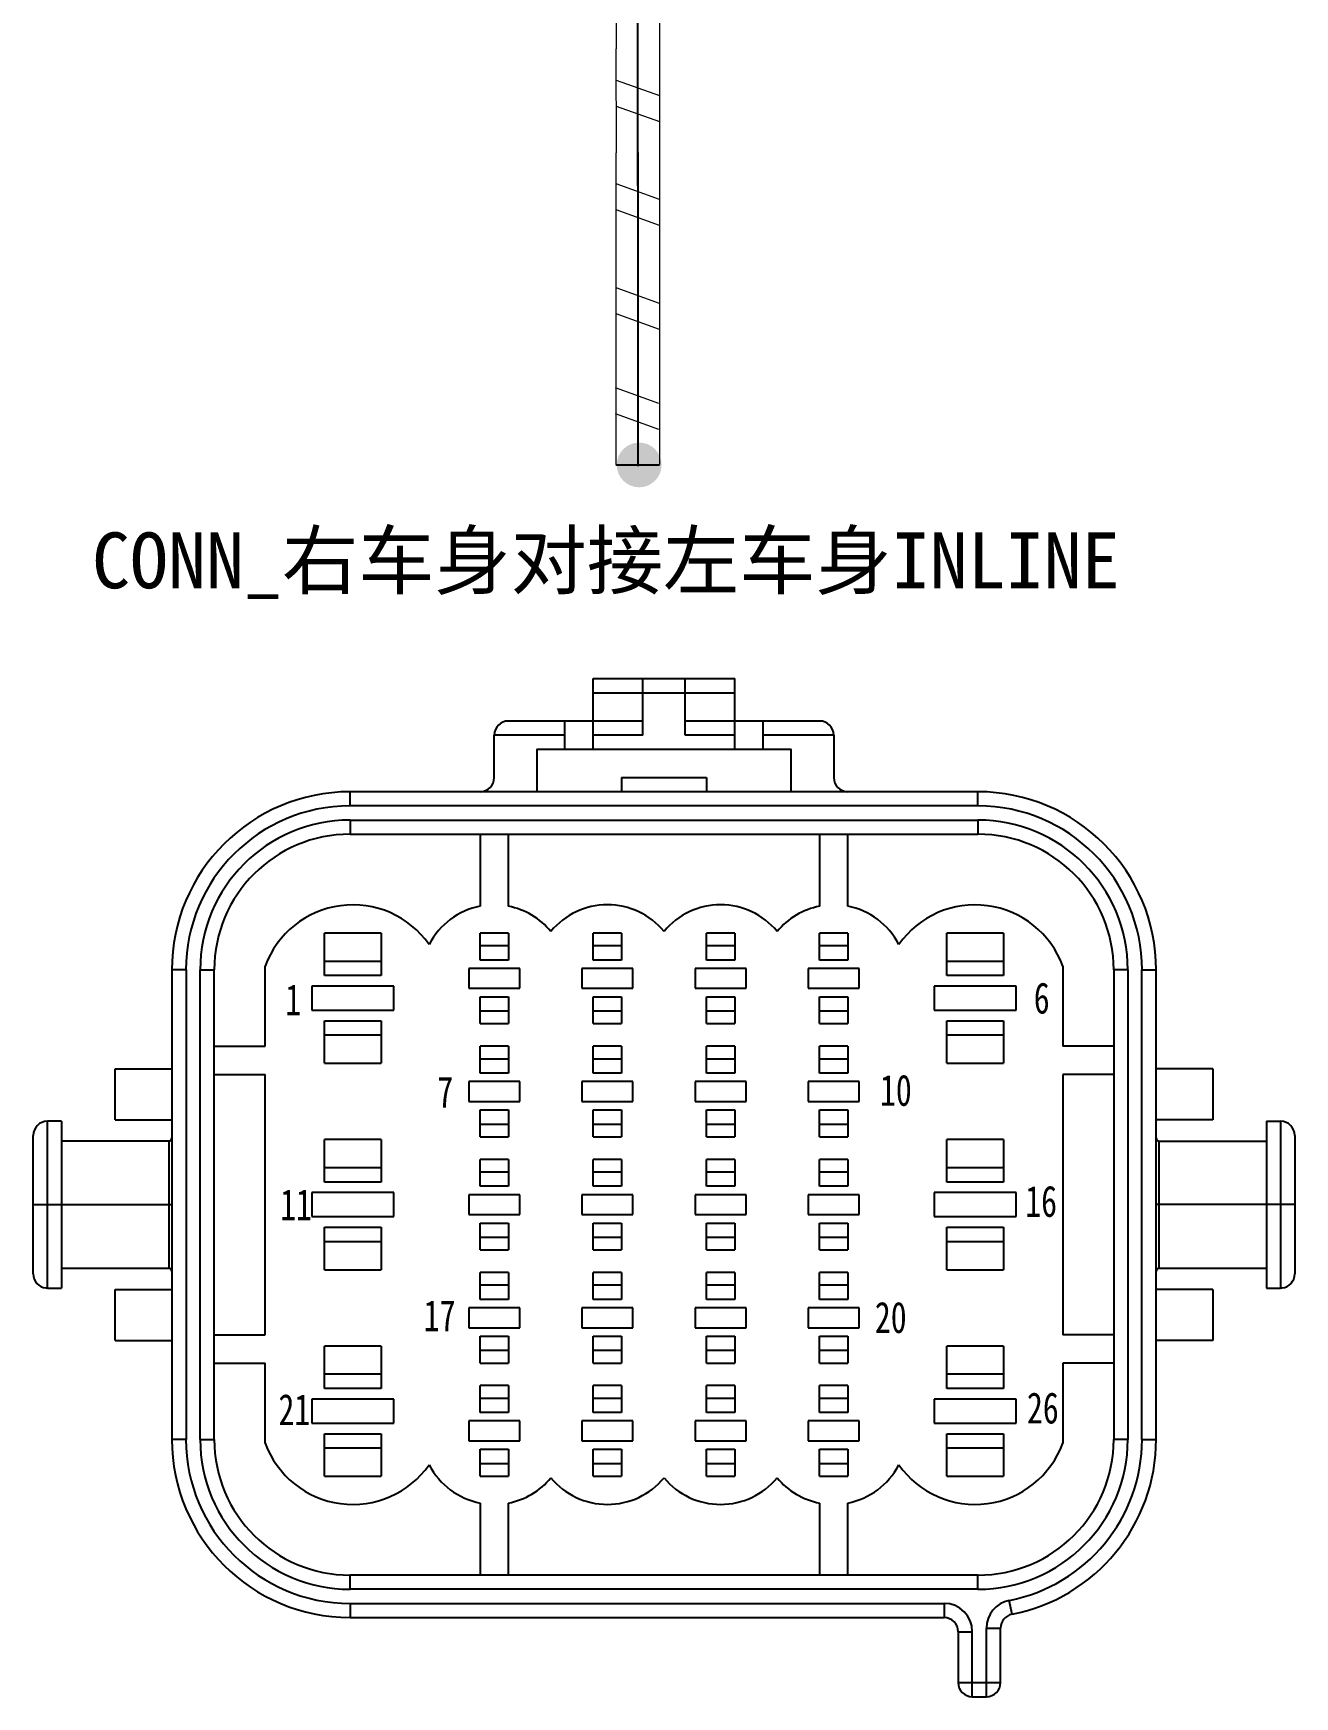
# Model space of a CAD drawing. Header units: millimetres. Extents: x 17 to 3784, y 12 to 1382.
# Drawn here: x 2207.16 to 2235.73, y 709.34 to 747.02 of the extents above; entities that cross this region are included whole.
import ezdxf

# ---------------------------------------------------------------- set-up
doc = ezdxf.new("R2010")
doc.units = ezdxf.units.MM
doc.layers.add('全新开发部分', color=7, linetype='Continuous', lineweight=18)
doc.styles.add('FangSong_GB2312_Style', font='simfang.ttf')
doc.styles.add('样式 2', font='', dxfattribs={"width": 0.75})
doc.styles.get('样式 2').set_extended_font_data('宋体')

msp = doc.modelspace()

# ---------------------------------------------------------------- hatches: boundary and pattern name
h = msp.add_hatch(color=0)
edge = h.paths.add_edge_path(flags=0)
edge.add_arc((2220.886, 737.24), 0.507, 180, 540)

# ---------------------------------------------------------------- linework, layer by layer
msp.add_line((2220.354, 737.245), (2221.344, 737.245))
at = {"color": 7, "linetype": 'Continuous'}
for p, q in [((2219.847, 730.798), (2219.847, 732.4)), ((2219.847, 732.4), (2223.05, 732.4)), ((2220.968, 731.119), (2220.968, 732.4)), ((2221.929, 731.119), (2221.929, 732.4)), ((2223.05, 730.798), (2223.05, 732.4)), ((2219.847, 732.079), (2223.05, 732.079)), ((2220.968, 731.439), (2217.925, 731.439)), ((2219.206, 730.798), (2219.206, 731.439)), ((2224.972, 731.439), (2221.929, 731.439)), ((2223.691, 730.798), (2223.691, 731.439)), ((2217.605, 730.158), (2217.605, 731.119)), ((2219.206, 731.119), (2217.605, 731.119)), ((2220.968, 731.119), (2219.847, 731.119)), ((2223.05, 731.119), (2221.929, 731.119)), ((2225.292, 731.119), (2223.691, 731.119)), ((2225.292, 731.119), (2225.292, 730.158)), ((2218.566, 730.798), (2218.566, 729.837)), ((2218.566, 730.798), (2224.331, 730.798)), ((2224.331, 729.837), (2224.331, 730.798)), ((2220.487, 730.158), (2220.487, 729.837)), ((2220.487, 730.158), (2222.409, 730.158)), ((2222.409, 730.158), (2222.409, 729.837)), ((2214.337, 729.517), (2214.337, 729.837)), ((2228.56, 729.837), (2214.337, 729.837)), ((2228.56, 729.517), (2228.56, 729.837)), ((2228.56, 729.517), (2214.337, 729.517)), ((2214.337, 729.197), (2214.337, 728.876)), ((2214.337, 729.197), (2228.56, 729.197)), ((2228.56, 729.197), (2228.56, 728.876)), ((2214.337, 728.876), (2228.56, 728.876)), ((2217.284, 728.876), (2217.284, 727.244)), ((2217.925, 727.244), (2217.925, 728.876)), ((2224.972, 728.876), (2224.972, 727.244)), ((2225.613, 727.244), (2225.613, 728.876)), ((2213.761, 725.673), (2213.761, 726.634)), ((2215.042, 726.634), (2213.761, 726.634)), ((2215.042, 726.634), (2215.042, 725.673)), ((2217.284, 726.025), (2217.284, 726.634)), ((2217.925, 726.634), (2217.284, 726.634)), ((2217.925, 726.634), (2217.925, 726.025)), ((2219.847, 726.025), (2219.847, 726.634)), ((2220.487, 726.634), (2219.847, 726.634)), ((2220.487, 726.634), (2220.487, 726.025)), ((2222.409, 726.025), (2222.409, 726.634)), ((2223.05, 726.634), (2222.409, 726.634)), ((2223.05, 726.634), (2223.05, 726.025)), ((2224.972, 726.025), (2224.972, 726.634)), ((2225.613, 726.634), (2224.972, 726.634)), ((2225.613, 726.634), (2225.613, 726.025)), ((2229.136, 726.634), (2227.855, 726.634)), ((2227.855, 725.673), (2227.855, 726.634)), ((2229.136, 726.634), (2229.136, 725.673)), ((2217.925, 726.346), (2217.284, 726.346)), ((2220.487, 726.346), (2219.847, 726.346)), ((2223.05, 726.346), (2222.409, 726.346)), ((2225.613, 726.346), (2224.972, 726.346)), ((2210.301, 725.801), (2210.301, 715.167)), ((2210.622, 725.801), (2210.301, 725.801)), ((2210.622, 725.801), (2210.622, 715.167)), ((2210.942, 715.167), (2210.942, 725.801)), ((2210.942, 725.801), (2211.262, 725.801)), ((2211.262, 715.167), (2211.262, 725.801)), ((2212.415, 724.071), (2212.415, 725.885)), ((2215.042, 725.993), (2213.761, 725.993)), ((2217.028, 725.833), (2217.028, 725.385)), ((2218.181, 725.833), (2217.028, 725.833)), ((2217.925, 726.025), (2217.284, 726.025)), ((2218.181, 725.385), (2218.181, 725.833)), ((2219.591, 725.833), (2219.591, 725.385)), ((2220.744, 725.833), (2219.591, 725.833)), ((2220.487, 726.025), (2219.847, 726.025)), ((2220.744, 725.385), (2220.744, 725.833)), ((2222.153, 725.833), (2222.153, 725.385)), ((2223.306, 725.833), (2222.153, 725.833)), ((2223.05, 726.025), (2222.409, 726.025)), ((2223.306, 725.385), (2223.306, 725.833)), ((2224.716, 725.833), (2224.716, 725.385)), ((2225.869, 725.833), (2224.716, 725.833)), ((2225.613, 726.025), (2224.972, 726.025)), ((2225.869, 725.385), (2225.869, 725.833)), ((2229.136, 725.993), (2227.855, 725.993)), ((2230.481, 725.885), (2230.481, 724.071)), ((2231.955, 725.801), (2231.635, 725.801)), ((2231.635, 725.801), (2231.635, 715.167)), ((2231.955, 725.801), (2231.955, 715.167)), ((2232.275, 725.801), (2232.596, 725.801)), ((2232.275, 715.167), (2232.275, 725.801)), ((2232.596, 715.167), (2232.596, 725.801)), ((2213.472, 725.433), (2213.472, 724.888)), ((2215.33, 725.433), (2213.472, 725.433)), ((2215.042, 725.673), (2213.761, 725.673)), ((2215.33, 724.888), (2215.33, 725.433)), ((2217.028, 725.385), (2218.181, 725.385)), ((2219.591, 725.385), (2220.744, 725.385)), ((2222.153, 725.385), (2223.306, 725.385)), ((2224.716, 725.385), (2225.869, 725.385)), ((2229.424, 725.433), (2227.567, 725.433)), ((2227.567, 725.433), (2227.567, 724.888)), ((2229.136, 725.673), (2227.855, 725.673)), ((2229.424, 724.888), (2229.424, 725.433)), ((2217.284, 724.584), (2217.284, 725.193)), ((2217.284, 725.193), (2217.925, 725.193)), ((2217.925, 725.193), (2217.925, 724.584)), ((2219.847, 724.584), (2219.847, 725.193)), ((2219.847, 725.193), (2220.487, 725.193)), ((2220.487, 725.193), (2220.487, 724.584)), ((2222.409, 724.584), (2222.409, 725.193)), ((2222.409, 725.193), (2223.05, 725.193)), ((2223.05, 725.193), (2223.05, 724.584)), ((2224.972, 724.584), (2224.972, 725.193)), ((2224.972, 725.193), (2225.613, 725.193)), ((2225.613, 725.193), (2225.613, 724.584)), ((2213.472, 724.888), (2215.33, 724.888)), ((2213.761, 723.687), (2213.761, 724.648)), ((2213.761, 724.648), (2215.042, 724.648)), ((2215.042, 724.648), (2215.042, 723.687)), ((2217.284, 724.872), (2217.925, 724.872)), ((2219.847, 724.872), (2220.487, 724.872)), ((2222.409, 724.872), (2223.05, 724.872)), ((2224.972, 724.872), (2225.613, 724.872)), ((2227.567, 724.888), (2229.424, 724.888)), ((2227.855, 724.648), (2229.136, 724.648)), ((2227.855, 723.687), (2227.855, 724.648)), ((2229.136, 724.648), (2229.136, 723.687)), ((2213.761, 724.328), (2215.042, 724.328)), ((2217.284, 724.584), (2217.925, 724.584)), ((2219.847, 724.584), (2220.487, 724.584)), ((2222.409, 724.584), (2223.05, 724.584)), ((2224.972, 724.584), (2225.613, 724.584)), ((2227.855, 724.328), (2229.136, 724.328)), ((2211.262, 724.071), (2212.415, 724.071)), ((2217.284, 723.463), (2217.284, 724.071)), ((2217.925, 724.071), (2217.284, 724.071)), ((2217.925, 724.071), (2217.925, 723.463)), ((2219.847, 723.463), (2219.847, 724.071)), ((2220.487, 724.071), (2219.847, 724.071)), ((2220.487, 724.071), (2220.487, 723.463)), ((2222.409, 723.463), (2222.409, 724.071)), ((2223.05, 724.071), (2222.409, 724.071)), ((2223.05, 724.071), (2223.05, 723.463)), ((2224.972, 723.463), (2224.972, 724.071)), ((2225.613, 724.071), (2224.972, 724.071)), ((2225.613, 724.071), (2225.613, 723.463)), ((2231.635, 724.071), (2230.481, 724.071)), ((2209.02, 722.406), (2209.02, 723.559)), ((2209.02, 723.559), (2210.301, 723.559)), ((2213.761, 723.687), (2215.042, 723.687)), ((2217.925, 723.783), (2217.284, 723.783)), ((2220.487, 723.783), (2219.847, 723.783)), ((2223.05, 723.783), (2222.409, 723.783)), ((2225.613, 723.783), (2224.972, 723.783)), ((2227.855, 723.687), (2229.136, 723.687)), ((2233.877, 723.559), (2232.596, 723.559)), ((2233.877, 723.559), (2233.877, 722.406)), ((2211.262, 723.431), (2212.415, 723.431)), ((2212.415, 717.537), (2212.415, 723.431)), ((2217.028, 723.271), (2217.028, 722.822)), ((2218.181, 723.271), (2217.028, 723.271)), ((2217.925, 723.463), (2217.284, 723.463)), ((2218.181, 722.822), (2218.181, 723.271)), ((2219.591, 723.271), (2219.591, 722.822)), ((2220.744, 723.271), (2219.591, 723.271)), ((2220.487, 723.463), (2219.847, 723.463)), ((2220.744, 722.822), (2220.744, 723.271)), ((2222.153, 723.271), (2222.153, 722.822)), ((2223.306, 723.271), (2222.153, 723.271)), ((2223.05, 723.463), (2222.409, 723.463)), ((2223.306, 722.822), (2223.306, 723.271)), ((2225.869, 723.271), (2224.716, 723.271)), ((2224.716, 723.271), (2224.716, 722.822)), ((2225.613, 723.463), (2224.972, 723.463)), ((2225.869, 722.822), (2225.869, 723.271)), ((2231.635, 723.431), (2230.481, 723.431)), ((2230.481, 723.431), (2230.481, 717.537)), ((2217.028, 722.822), (2218.181, 722.822)), ((2219.591, 722.822), (2220.744, 722.822)), ((2222.153, 722.822), (2223.306, 722.822)), ((2224.716, 722.822), (2225.869, 722.822)), ((2207.482, 718.594), (2207.482, 722.374)), ((2207.803, 722.374), (2207.482, 722.374)), ((2207.803, 722.374), (2207.803, 718.594)), ((2209.02, 722.406), (2210.301, 722.406)), ((2217.284, 722.021), (2217.284, 722.63)), ((2217.284, 722.63), (2217.925, 722.63)), ((2217.925, 722.63), (2217.925, 722.021)), ((2219.847, 722.021), (2219.847, 722.63)), ((2219.847, 722.63), (2220.487, 722.63)), ((2220.487, 722.63), (2220.487, 722.021)), ((2222.409, 722.021), (2222.409, 722.63)), ((2222.409, 722.63), (2223.05, 722.63)), ((2223.05, 722.63), (2223.05, 722.021)), ((2224.972, 722.63), (2225.613, 722.63)), ((2224.972, 722.021), (2224.972, 722.63)), ((2225.613, 722.63), (2225.613, 722.021)), ((2233.877, 722.406), (2232.596, 722.406)), ((2235.094, 722.374), (2235.414, 722.374)), ((2235.094, 722.374), (2235.094, 718.594)), ((2235.414, 722.374), (2235.414, 718.594)), ((2207.162, 718.914), (2207.162, 722.053)), ((2217.284, 722.31), (2217.925, 722.31)), ((2217.284, 722.021), (2217.925, 722.021)), ((2219.847, 722.31), (2220.487, 722.31)), ((2219.847, 722.021), (2220.487, 722.021)), ((2222.409, 722.31), (2223.05, 722.31)), ((2222.409, 722.021), (2223.05, 722.021)), ((2224.972, 722.31), (2225.613, 722.31)), ((2224.972, 722.021), (2225.613, 722.021)), ((2235.735, 722.053), (2235.735, 718.914)), ((2210.237, 721.925), (2207.803, 721.925)), ((2210.237, 719.042), (2210.237, 721.925)), ((2213.761, 720.996), (2213.761, 721.957)), ((2215.042, 721.957), (2213.761, 721.957)), ((2215.042, 721.957), (2215.042, 720.996)), ((2229.136, 721.957), (2227.855, 721.957)), ((2227.855, 720.996), (2227.855, 721.957)), ((2229.136, 721.957), (2229.136, 720.996)), ((2232.66, 721.925), (2235.094, 721.925)), ((2232.66, 721.925), (2232.66, 719.042)), ((2215.042, 721.317), (2213.761, 721.317)), ((2217.284, 720.9), (2217.284, 721.509)), ((2217.925, 721.509), (2217.284, 721.509)), ((2217.925, 721.509), (2217.925, 720.9)), ((2219.847, 720.9), (2219.847, 721.509)), ((2220.487, 721.509), (2219.847, 721.509)), ((2220.487, 721.509), (2220.487, 720.9)), ((2222.409, 720.9), (2222.409, 721.509)), ((2223.05, 721.509), (2222.409, 721.509)), ((2223.05, 721.509), (2223.05, 720.9)), ((2225.613, 721.509), (2224.972, 721.509)), ((2224.972, 720.9), (2224.972, 721.509)), ((2225.613, 721.509), (2225.613, 720.9)), ((2229.136, 721.317), (2227.855, 721.317)), ((2215.042, 720.996), (2213.761, 720.996)), ((2217.925, 721.221), (2217.284, 721.221)), ((2217.925, 720.9), (2217.284, 720.9)), ((2220.487, 721.221), (2219.847, 721.221)), ((2220.487, 720.9), (2219.847, 720.9)), ((2223.05, 721.221), (2222.409, 721.221)), ((2223.05, 720.9), (2222.409, 720.9)), ((2225.613, 721.221), (2224.972, 721.221)), ((2225.613, 720.9), (2224.972, 720.9)), ((2229.136, 720.996), (2227.855, 720.996)), ((2207.162, 720.484), (2210.301, 720.484)), ((2213.472, 720.756), (2213.472, 720.212)), ((2215.33, 720.756), (2213.472, 720.756)), ((2215.33, 720.212), (2215.33, 720.756)), ((2217.028, 720.708), (2217.028, 720.26)), ((2218.181, 720.708), (2217.028, 720.708)), ((2218.181, 720.26), (2218.181, 720.708)), ((2219.591, 720.708), (2219.591, 720.26)), ((2220.744, 720.708), (2219.591, 720.708)), ((2220.744, 720.26), (2220.744, 720.708)), ((2223.306, 720.708), (2222.153, 720.708)), ((2222.153, 720.708), (2222.153, 720.26)), ((2223.306, 720.26), (2223.306, 720.708)), ((2225.869, 720.708), (2224.716, 720.708)), ((2224.716, 720.708), (2224.716, 720.26)), ((2225.869, 720.26), (2225.869, 720.708)), ((2229.424, 720.756), (2227.567, 720.756)), ((2227.567, 720.756), (2227.567, 720.212)), ((2229.424, 720.212), (2229.424, 720.756)), ((2235.735, 720.484), (2232.596, 720.484)), ((2213.472, 720.212), (2215.33, 720.212)), ((2217.028, 720.26), (2218.181, 720.26)), ((2219.591, 720.26), (2220.744, 720.26)), ((2222.153, 720.26), (2223.306, 720.26)), ((2224.716, 720.26), (2225.869, 720.26)), ((2227.567, 720.212), (2229.424, 720.212)), ((2213.761, 719.01), (2213.761, 719.971)), ((2213.761, 719.971), (2215.042, 719.971)), ((2215.042, 719.971), (2215.042, 719.01)), ((2217.284, 719.459), (2217.284, 720.067)), ((2217.284, 720.067), (2217.925, 720.067)), ((2217.284, 719.747), (2217.925, 719.747)), ((2217.925, 720.067), (2217.925, 719.459)), ((2219.847, 719.459), (2219.847, 720.067)), ((2219.847, 720.067), (2220.487, 720.067)), ((2219.847, 719.747), (2220.487, 719.747)), ((2220.487, 720.067), (2220.487, 719.459)), ((2222.409, 720.067), (2223.05, 720.067)), ((2222.409, 719.459), (2222.409, 720.067)), ((2222.409, 719.747), (2223.05, 719.747)), ((2223.05, 720.067), (2223.05, 719.459)), ((2224.972, 720.067), (2225.613, 720.067)), ((2224.972, 719.459), (2224.972, 720.067)), ((2224.972, 719.747), (2225.613, 719.747)), ((2225.613, 720.067), (2225.613, 719.459)), ((2227.855, 719.971), (2229.136, 719.971)), ((2227.855, 719.01), (2227.855, 719.971)), ((2229.136, 719.971), (2229.136, 719.01)), ((2213.761, 719.651), (2215.042, 719.651)), ((2217.284, 719.459), (2217.925, 719.459)), ((2219.847, 719.459), (2220.487, 719.459)), ((2222.409, 719.459), (2223.05, 719.459)), ((2224.972, 719.459), (2225.613, 719.459)), ((2227.855, 719.651), (2229.136, 719.651)), ((2207.803, 719.042), (2210.237, 719.042)), ((2213.761, 719.01), (2215.042, 719.01)), ((2227.855, 719.01), (2229.136, 719.01)), ((2232.66, 719.042), (2235.094, 719.042)), ((2207.446, 718.596), (2207.487, 718.594)), ((2207.482, 718.594), (2207.487, 718.594)), ((2217.284, 718.338), (2217.284, 718.946)), ((2217.925, 718.946), (2217.284, 718.946)), ((2217.925, 718.658), (2217.284, 718.658)), ((2217.925, 718.946), (2217.925, 718.338)), ((2219.847, 718.338), (2219.847, 718.946)), ((2220.487, 718.946), (2219.847, 718.946)), ((2220.487, 718.658), (2219.847, 718.658)), ((2220.487, 718.946), (2220.487, 718.338)), ((2223.05, 718.946), (2222.409, 718.946)), ((2222.409, 718.338), (2222.409, 718.946)), ((2223.05, 718.658), (2222.409, 718.658)), ((2223.05, 718.946), (2223.05, 718.338)), ((2225.613, 718.946), (2224.972, 718.946)), ((2224.972, 718.338), (2224.972, 718.946)), ((2225.613, 718.658), (2224.972, 718.658)), ((2225.613, 718.946), (2225.613, 718.338)), ((2235.41, 718.594), (2235.451, 718.596)), ((2235.41, 718.594), (2235.414, 718.594)), ((2207.487, 718.594), (2207.803, 718.594)), ((2209.02, 717.409), (2209.02, 718.562)), ((2209.02, 718.562), (2210.301, 718.562)), ((2217.925, 718.338), (2217.284, 718.338)), ((2220.487, 718.338), (2219.847, 718.338)), ((2223.05, 718.338), (2222.409, 718.338)), ((2225.613, 718.338), (2224.972, 718.338)), ((2233.877, 718.562), (2232.596, 718.562)), ((2233.877, 718.562), (2233.877, 717.409)), ((2235.094, 718.594), (2235.41, 718.594)), ((2217.028, 718.146), (2217.028, 717.697)), ((2218.181, 718.146), (2217.028, 718.146)), ((2218.181, 717.697), (2218.181, 718.146)), ((2220.744, 718.146), (2219.591, 718.146)), ((2219.591, 718.146), (2219.591, 717.697)), ((2220.744, 717.697), (2220.744, 718.146)), ((2223.306, 718.146), (2222.153, 718.146)), ((2222.153, 718.146), (2222.153, 717.697)), ((2223.306, 717.697), (2223.306, 718.146)), ((2225.869, 718.146), (2224.716, 718.146)), ((2224.716, 718.146), (2224.716, 717.697)), ((2225.869, 717.697), (2225.869, 718.146)), ((2211.262, 717.537), (2212.415, 717.537)), ((2217.028, 717.697), (2218.181, 717.697)), ((2217.284, 716.896), (2217.284, 717.505)), ((2217.284, 717.505), (2217.925, 717.505)), ((2217.925, 717.505), (2217.925, 716.896)), ((2219.591, 717.697), (2220.744, 717.697)), ((2219.847, 717.505), (2220.487, 717.505)), ((2219.847, 716.896), (2219.847, 717.505)), ((2220.487, 717.505), (2220.487, 716.896)), ((2222.153, 717.697), (2223.306, 717.697)), ((2222.409, 717.505), (2223.05, 717.505)), ((2222.409, 716.896), (2222.409, 717.505)), ((2223.05, 717.505), (2223.05, 716.896)), ((2224.716, 717.697), (2225.869, 717.697)), ((2224.972, 717.505), (2225.613, 717.505)), ((2224.972, 716.896), (2224.972, 717.505)), ((2225.613, 717.505), (2225.613, 716.896)), ((2231.635, 717.537), (2230.481, 717.537)), ((2209.02, 717.409), (2210.301, 717.409)), ((2213.761, 716.32), (2213.761, 717.281)), ((2215.042, 717.281), (2213.761, 717.281)), ((2215.042, 717.281), (2215.042, 716.32)), ((2217.284, 717.185), (2217.925, 717.185)), ((2219.847, 717.185), (2220.487, 717.185)), ((2222.409, 717.185), (2223.05, 717.185)), ((2224.972, 717.185), (2225.613, 717.185)), ((2229.136, 717.281), (2227.855, 717.281)), ((2227.855, 716.32), (2227.855, 717.281)), ((2229.136, 717.281), (2229.136, 716.32)), ((2233.877, 717.409), (2232.596, 717.409)), ((2211.262, 716.896), (2212.415, 716.896)), ((2212.415, 715.082), (2212.415, 716.896)), ((2217.284, 716.896), (2217.925, 716.896)), ((2219.847, 716.896), (2220.487, 716.896)), ((2222.409, 716.896), (2223.05, 716.896)), ((2224.972, 716.896), (2225.613, 716.896)), ((2231.635, 716.896), (2230.481, 716.896)), ((2230.481, 716.896), (2230.481, 715.082)), ((2215.042, 716.64), (2213.761, 716.64)), ((2217.284, 715.775), (2217.284, 716.384)), ((2217.925, 716.384), (2217.284, 716.384)), ((2217.925, 716.384), (2217.925, 715.775)), ((2220.487, 716.384), (2219.847, 716.384)), ((2219.847, 715.775), (2219.847, 716.384)), ((2220.487, 716.384), (2220.487, 715.775)), ((2223.05, 716.384), (2222.409, 716.384)), ((2222.409, 715.775), (2222.409, 716.384)), ((2223.05, 716.384), (2223.05, 715.775)), ((2225.613, 716.384), (2224.972, 716.384)), ((2224.972, 715.775), (2224.972, 716.384)), ((2225.613, 716.384), (2225.613, 715.775)), ((2229.136, 716.64), (2227.855, 716.64)), ((2213.472, 716.079), (2213.472, 715.535)), ((2215.33, 716.079), (2213.472, 716.079)), ((2215.042, 716.32), (2213.761, 716.32)), ((2215.33, 715.535), (2215.33, 716.079)), ((2217.925, 716.096), (2217.284, 716.096)), ((2220.487, 716.096), (2219.847, 716.096)), ((2223.05, 716.096), (2222.409, 716.096)), ((2225.613, 716.096), (2224.972, 716.096)), ((2229.424, 716.079), (2227.567, 716.079)), ((2227.567, 716.079), (2227.567, 715.535)), ((2229.136, 716.32), (2227.855, 716.32)), ((2229.424, 715.535), (2229.424, 716.079)), ((2218.181, 715.583), (2217.028, 715.583)), ((2217.028, 715.583), (2217.028, 715.135)), ((2217.925, 715.775), (2217.284, 715.775)), ((2218.181, 715.135), (2218.181, 715.583)), ((2220.744, 715.583), (2219.591, 715.583)), ((2219.591, 715.583), (2219.591, 715.135)), ((2220.487, 715.775), (2219.847, 715.775)), ((2220.744, 715.135), (2220.744, 715.583)), ((2223.306, 715.583), (2222.153, 715.583)), ((2222.153, 715.583), (2222.153, 715.135)), ((2223.05, 715.775), (2222.409, 715.775)), ((2223.306, 715.135), (2223.306, 715.583)), ((2225.869, 715.583), (2224.716, 715.583)), ((2224.716, 715.583), (2224.716, 715.135)), ((2225.613, 715.775), (2224.972, 715.775)), ((2225.869, 715.135), (2225.869, 715.583)), ((2213.472, 715.535), (2215.33, 715.535)), ((2213.761, 714.334), (2213.761, 715.295)), ((2213.761, 715.295), (2215.042, 715.295)), ((2215.042, 715.295), (2215.042, 714.334)), ((2227.567, 715.535), (2229.424, 715.535)), ((2227.855, 715.295), (2229.136, 715.295)), ((2227.855, 714.334), (2227.855, 715.295)), ((2229.136, 715.295), (2229.136, 714.334)), ((2210.622, 715.167), (2210.301, 715.167)), ((2210.942, 715.167), (2211.262, 715.167)), ((2213.761, 714.974), (2215.042, 714.974)), ((2217.028, 715.135), (2218.181, 715.135)), ((2217.284, 714.942), (2217.925, 714.942)), ((2217.284, 714.334), (2217.284, 714.942)), ((2217.925, 714.942), (2217.925, 714.334)), ((2219.591, 715.135), (2220.744, 715.135)), ((2219.847, 714.942), (2220.487, 714.942)), ((2219.847, 714.334), (2219.847, 714.942)), ((2220.487, 714.942), (2220.487, 714.334)), ((2222.153, 715.135), (2223.306, 715.135)), ((2222.409, 714.942), (2223.05, 714.942)), ((2222.409, 714.334), (2222.409, 714.942)), ((2223.05, 714.942), (2223.05, 714.334)), ((2224.716, 715.135), (2225.869, 715.135)), ((2224.972, 714.942), (2225.613, 714.942)), ((2224.972, 714.334), (2224.972, 714.942)), ((2225.613, 714.942), (2225.613, 714.334)), ((2227.855, 714.974), (2229.136, 714.974)), ((2231.955, 715.167), (2231.635, 715.167)), ((2232.275, 715.167), (2232.596, 715.167)), ((2217.284, 714.622), (2217.925, 714.622)), ((2219.847, 714.622), (2220.487, 714.622)), ((2222.409, 714.622), (2223.05, 714.622)), ((2224.972, 714.622), (2225.613, 714.622)), ((2213.761, 714.334), (2215.042, 714.334)), ((2217.284, 714.334), (2217.925, 714.334)), ((2219.847, 714.334), (2220.487, 714.334)), ((2222.409, 714.334), (2223.05, 714.334)), ((2224.972, 714.334), (2225.613, 714.334)), ((2227.855, 714.334), (2229.136, 714.334)), ((2217.284, 713.724), (2217.284, 712.092)), ((2217.925, 712.092), (2217.925, 713.724)), ((2224.972, 713.724), (2224.972, 712.092)), ((2225.613, 712.092), (2225.613, 713.724)), ((2228.56, 712.092), (2214.337, 712.092)), ((2214.337, 711.771), (2214.337, 712.092)), ((2228.56, 711.771), (2228.56, 712.092)), ((2228.56, 711.771), (2214.337, 711.771)), ((2214.337, 711.451), (2227.791, 711.451)), ((2214.337, 711.451), (2214.337, 711.131)), ((2227.791, 711.451), (2227.791, 711.131)), ((2229.331, 711.205), (2229.27, 711.519)), ((2214.337, 711.131), (2227.791, 711.131)), ((2228.111, 710.81), (2228.431, 710.81)), ((2228.111, 710.81), (2228.111, 709.657)), ((2228.431, 709.337), (2228.431, 710.81)), ((2228.752, 710.891), (2229.072, 710.891)), ((2228.752, 709.337), (2228.752, 710.891)), ((2229.072, 709.657), (2229.072, 710.891)), ((2228.111, 709.657), (2229.072, 709.657)), ((2228.431, 709.337), (2228.752, 709.337))]:
    msp.add_line(p, q, dxfattribs=at)
at = {"color": 7, "linetype": 'Continuous', "lineweight": 13}
for points in [[(2220.858, 767.855), (2220.858, 744.344)], [(2220.858, 744.309), (2220.858, 737.216)]]:
    msp.add_lwpolyline(points, dxfattribs=at)
at = {"color": 7, "linetype": 'Continuous', "lineweight": 25}
for points in [[(2220.858, 743.559), (2220.858, 767.855)], [(2220.858, 744.318), (2220.858, 737.216)]]:
    msp.add_lwpolyline(points, dxfattribs=at)
at = {"color": 7, "linetype": 'Continuous', "lineweight": 0}
for points in [[(2220.369, 746.666), (2220.367, 749.02)], [(2221.347, 749.02), (2221.348, 746.666)], [(2220.369, 744.311), (2220.367, 746.666)], [(2221.347, 746.666), (2221.348, 744.311)], [(2220.367, 745.959), (2221.348, 745.606)], [(2220.367, 745.371), (2221.348, 745.017)], [(2220.367, 741.958), (2220.367, 744.312)], [(2221.348, 744.312), (2221.348, 741.958)], [(2221.348, 743.252), (2220.367, 743.606)], [(2221.348, 742.664), (2220.367, 743.017)], [(2220.367, 739.603), (2220.367, 741.958)], [(2221.348, 741.958), (2221.348, 739.603)], [(2221.348, 740.898), (2220.367, 741.251)], [(2221.348, 740.31), (2220.367, 740.663)], [(2220.367, 737.249), (2220.367, 739.603)], [(2221.348, 739.603), (2221.348, 737.249)], [(2221.329, 738.631), (2220.348, 738.984)], [(2221.329, 738.043), (2220.348, 738.396)]]:
    msp.add_lwpolyline(points, dxfattribs=at)
at = {"color": 7, "linetype": 'Continuous'}
for centre, radius, start, end in [((2217.925, 731.119), 0.32, 90, 180), ((2224.972, 731.119), 0.32, 0, 90), ((2217.284, 730.158), 0.32, 270, 0), ((2225.613, 730.158), 0.32, 180, 270), ((2214.337, 725.801), 4.036, 90, 180), ((2228.56, 725.801), 4.036, 0, 90), ((2214.337, 725.801), 3.716, 90, 180), ((2214.337, 725.801), 3.395, 90, 180), ((2228.56, 725.801), 3.716, 0, 90), ((2228.56, 725.801), 3.395, 0, 90), ((2214.337, 725.801), 3.075, 90, 180), ((2228.56, 725.801), 3.075, 0, 90), ((2214.401, 725.161), 2.114, 35.2334, 159.95), ((2220.167, 725.609), 1.666, 39.7151, 140.2849), ((2222.73, 725.609), 1.666, 39.7151, 140.2849), ((2228.495, 725.161), 2.114, 20.05, 144.7666), ((2217.605, 725.609), 1.666, 101.0875, 152.4192), ((2217.605, 725.609), 1.666, 39.7151, 78.9125), ((2225.292, 725.609), 1.666, 101.0875, 140.2849), ((2225.292, 725.609), 1.666, 27.5808, 78.9125), ((2207.482, 722.053), 0.32, 90, 180), ((2235.414, 722.053), 0.32, 0, 90), ((2210.237, 721.989), 0.0641, 270, 0), ((2232.66, 721.989), 0.0641, 180, 270), ((2210.237, 718.978), 0.0641, 0, 90), ((2232.66, 718.978), 0.0641, 90, 180), ((2207.482, 718.914), 0.32, 179.9748, 263.6128), ((2235.415, 718.914), 0.32, 276.4173, 0.0252), ((2214.337, 715.167), 4.036, 180, 270), ((2214.337, 715.167), 3.716, 180, 270), ((2214.337, 715.167), 3.395, 180, 270), ((2214.337, 715.167), 3.075, 180, 270), ((2214.401, 715.807), 2.114, 200.05, 324.7666), ((2228.495, 715.807), 2.114, 215.2334, 339.95), ((2228.56, 715.167), 3.395, 270, 0), ((2228.56, 715.167), 3.075, 270, 0), ((2228.56, 715.167), 3.716, 281.023, 0), ((2228.56, 715.167), 4.036, 281.0214, 0), ((2217.605, 715.359), 1.666, 207.5808, 258.9125), ((2225.292, 715.359), 1.666, 281.0875, 332.4192), ((2217.605, 715.359), 1.666, 281.0875, 320.2849), ((2220.167, 715.359), 1.666, 219.7151, 320.2849), ((2222.73, 715.359), 1.666, 219.7151, 320.2849), ((2225.292, 715.359), 1.666, 219.7151, 258.9125), ((2227.791, 710.81), 0.641, 0, 90), ((2229.392, 710.891), 0.641, 101.0123, 180), ((2227.791, 710.81), 0.32, 0, 90), ((2229.392, 710.891), 0.32, 101.0214, 180), ((2228.431, 709.657), 0.32, 180, 270), ((2228.752, 709.657), 0.32, 270, 0)]:
    msp.add_arc(centre, radius, start, end, dxfattribs=at)

# ---------------------------------------------------------------- texts
at = {"color": 0, "linetype": 'Continuous', "style": 'FangSong_GB2312_Style'}
msp.add_text('CONN_右车身对接左车身INLINE', height=1.26546, dxfattribs=at).set_placement((2208.492, 734.446))
at = {"layer": '全新开发部分', "color": 0, "width": 4.1266, "attachment_point": 1, "style": '样式 2'}
for s, insert, char_height in [('1', (2212.87, 725.479), 0.706), ('6', (2229.824, 725.518), 0.706), ('7', (2216.315, 723.39), 0.706), ('10', (2226.34, 723.429), 0.7063), ('16', (2229.63, 720.914), 0.7063), ('11', (2212.754, 720.837), 0.7063), ('17', (2216.006, 718.322), 0.7063), ('20', (2226.224, 718.284), 0.7063), ('21', (2212.716, 716.195), 0.7063), ('26', (2229.669, 716.233), 0.7063)]:
    msp.add_mtext(s, dxfattribs=dict(at, insert=insert, char_height=char_height))

doc.saveas('drawing.dxf')
